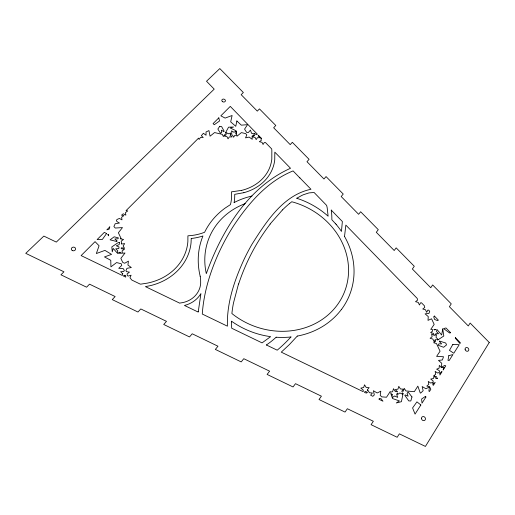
<?xml version="1.0" encoding="UTF-8"?>
<svg xmlns="http://www.w3.org/2000/svg" width="515" height="515" viewBox="0 0 515 515"><rect width="100%" height="100%" fill="white"/><g stroke="black" fill="none" stroke-linecap="round" stroke-linejoin="round"><path stroke-width="0.77" d="M191.239 238.464L191.052 242.797A55.987 49.022 1.8 0 1 150.412 285.625L145.436 286.623L179.786 303.193A1.738 1.597 4.6 0 1 180.45 302.968L182.671 302.62A23.613 21.411 5.2 0 0 200.67 283.295L200.638 279.896A21.244 19.248 5.7 0 0 200.168 276.233M344.535 236.366L345.848 225.107L417.221 298.43L417.536 300.161L415.534 301.674L418.257 302.427L419.429 304.977L420.626 302.775L421.476 302.794L424.444 305.846L424.746 307.481L422.744 309.013L425.474 309.76L426.658 312.328L427.843 310.107L428.609 310.127L429.729 311.279L428.924 313.461L425.1 313.841L428.261 316.583L428.01 320.362L431.564 318.798L434.177 324.405L430.765 329.407L432.368 329.426L432.664 331.023L430.649 332.606L433.411 333.353L434.39 335.484L431.622 333.958L432.137 336.713L430.115 338.31L432.883 339.063L434.094 341.709L435.375 339.404L435.703 341.155L433.681 342.758L436.456 343.511L440.068 351.204L436.623 356.393L443.512 356.74L442.398 359.953L438.497 360.403L441.748 363.249L441.522 367.24L444.799 365.36L445.745 365.869L443.125 369.989L444.136 367.298L441.394 367.588L439.314 365.367L439.121 368.161L436.643 369.184L439.276 370.62L439.591 372.274L437.673 373.06L435.162 371.354L435.696 374.231L433.636 375.918L434.113 376.047L433.443 378.525L430.72 379.053L433.128 380.939L433.134 382.079L430.804 383.096L428.255 381.415L428.828 384.332L426.774 386.089L429.639 386.797L430.817 389.334L429.394 391.561L428.898 391.085L429.381 387.016L425.899 388.767L422.152 386.527L423.156 390.698L420.652 393.1L420.259 392.964L417.845 386.134L414.33 391.69L405.91 390.937L404.224 388.342L403.432 391.078L401.668 391.419L403.387 389.179L400.47 388.954L398.79 386.353L397.992 389.089L395.192 389.63L397.612 391.748L395.34 391.574L393.492 388.703L392.597 391.722L390.364 392.16L390.177 391.606L386.507 397.239L381.724 396.846L380.199 395.333L380.81 391.194L377.18 392.984L373.401 390.711L374.308 394.954L372.828 396.318L370.594 395.16L372.416 392.984L369.448 392.752L367.787 390.125L367.607 390.698L367.317 389.816L369.139 387.653L366.178 387.422L364.523 384.808L363.654 387.557L360.796 388.104L363.23 390.042L363.165 391.658L281.267 352.151L289.398 344.567L297.29 336.063M236.243 131.46L235.658 133.559L236.752 134.595L236.134 130.791L230.327 128.048L233.514 127.018L228.563 127.179L225.467 132.87L226.169 133.54L225.988 132.439L228.312 133.784L230.739 132.979L230.43 134.087L231.898 133.128L231.525 130.862L233.836 132.207L236.231 131.409M238.509 283.952L233.482 302.981A134.879 120.896 38.6 0 0 231.898 313.435L231.898 313.545A72.892 65.045 21.5 0 0 341.67 297.998A72.892 65.045 21.5 0 0 291.773 201.751L289.411 203.618M270.079 224.044L282.484 209.901M243.846 192.681L234.698 194.342A51.481 44.097 8.9 0 1 234.119 202.537M241.747 190.344L231.441 191.857L231.531 193.086A48.7 41.709 8.9 0 1 230.45 204.597L225.055 208.137A79.458 70.941 21.5 0 0 214.929 217.137A78.512 70.079 21.3 0 0 204.603 232.265L203.702 232.613A47.219 40.485 8.9 0 1 192.417 235.4L187.911 235.831L187.872 241.458A52.639 46.086 1.9 0 1 147.148 283.16L142.121 283.926A8.71 7.815 -0.1 0 1 140.305 284.145L131.827 280.057L129.986 277.817L131.087 275.21L128.138 276.098L127.321 275.519L127.089 273.935L129.458 272.126L126.4 271.63L125.943 270.639L126.98 268.321L131.319 267.536L127.92 265.038L128.435 261.144L124.701 263.242L122.77 262.457L120.851 258.376L125.003 253.013L122.409 253.206L122.081 250.979L124.424 249.228L121.411 248.732L121.122 248.121L121.534 247.767L124.533 248.333L123.149 245.925L124.688 243.608L121.662 244.013L121.257 243.614L121.598 243.801L121.212 241.142L123.542 239.417L120.542 238.915L120.291 238.387L121.16 238.612L118.379 232.754L122.48 227.585L115.263 228.048L113.905 226.503L115.212 223.729L119.467 223.027C115.283 221.077 115.341 219.783 119.416 218.463L121.984 219.853L121.604 217.266L123.903 215.605L121.495 215.193L123.297 213.77L125.86 215.148L125.473 212.579L127.752 210.931L126.046 210.635L198.539 138.136L199.138 139.411L200.477 137.479L203.219 137.486L201.339 135.69L203.38 133.288L206.052 135.245L206.026 131.975L208.923 130.572L210.062 136.179L214.568 132.567L222.3 134.37L223.356 136.552L224.637 134.64L226.349 134.647L224.308 136.05L226.98 136.649L228.036 138.831L229.317 136.913L232.014 136.926L230.134 135.142L230.295 134.557L232.523 135.059L233.585 137.235L234.853 135.323L236.874 135.329L237.016 136.198L241.393 132.613L245.674 133.597L246.807 134.924L245.539 137.865L249.151 137.08L252.208 139.295L252.086 136.057L254.346 134.924L254.455 135.522L252.453 136.848L255.099 137.441L256.18 139.604L257.403 137.705L260.062 137.711L258.176 135.941L258.363 135.239L261.459 138.419L260.905 138.097L261.324 140.37L259.335 141.702L261.981 142.301L263.068 144.47L264.279 142.558L265.489 142.558L271.675 148.919A15.598 12.939 16.3 0 1 271.83 151.577L271.817 159.148A47.135 39.256 13.5 0 1 241.754 190.357M266.384 344.966L277.199 350.187A162.611 143.337 5.6 0 0 290.949 336.958M299.846 177.849L310.963 189.269C283.205 195.082 266.197 221.798 252.028 244.181A286.198 241.368 49.8 0 0 244.297 258.878C234.55 279.903 226.69 302.711 227.411 326.169L202.273 314.041C203.798 291.896 210.596 270.388 219.976 250.374A286.231 244.116 48.3 0 1 233.269 226.343C248.249 203.56 267.221 181.37 293.087 170.909L299.891 177.978M331.229 210.088L342.366 221.527L341.451 231.409A78.731 70.272 21.4 0 0 336.321 224.63M335.677 223.883L331.86 219.738A80.919 70.072 16.7 0 0 331.254 210.088M191.245 238.484A51.487 44.123 8.8 0 0 202.949 235.96A79.252 70.742 21.5 0 0 200.18 276.233M290.975 336.977A79.555 70.993 21.4 0 1 276.182 337.222M297.297 336.076A78.679 70.24 21.5 0 0 332.021 319.558A79.465 70.922 21.4 0 0 341.464 309.399M276.162 337.196A93.576 84.672 10.9 0 1 266.403 344.992M344.484 236.385A78.975 70.497 21.4 0 1 341.484 309.418M245.198 203.625A72.892 65.045 21.5 0 0 206.315 273.639C221.559 231.216 247.818 187.402 290.518 168.27L274.823 152.15L274.74 159.978A50.161 41.773 13.5 0 1 243.853 192.694M234.132 202.543A78.299 69.866 21.4 0 1 251.97 196.035M335.677 223.883A2.672 2.292 26.1 0 1 336.327 224.63M282.49 209.908A131.602 114.935 35.5 0 1 289.404 203.612M238.632 283.99A263.648 223.883 48.6 0 1 270.182 224.115M231.435 321.849L231.705 328.235L262.064 342.881L270.62 336.649A79.394 70.851 21.4 0 1 252.318 332.13L249.363 330.978A78.332 69.95 21.4 0 1 231.441 321.148L231.435 321.849M403.071 393.544L401.423 401.687L396.28 402.981L399.344 400.915L392.52 398.526L392.218 397.644L394.67 395.984L397.722 397.393L396.621 394.2L397.593 393.009L397.567 394.503L399.878 392.945L402.646 394.22L402.157 392.823L403.071 393.544M392.179 394.451L392.121 397.348L390.756 393.318L392.179 394.451M198.262 311.672L198.23 312.09L184.454 305.447A27.005 24.488 5.2 0 0 200.927 293.569L198.262 311.672M236.874 120.974L235.767 126.291L230.681 121.888L232.111 115.495L225.107 118.09L220.838 115.83L230.276 106.386L257.397 134.248L256.354 134.595L254.043 133.256L254.204 134.151L251.545 133.276L250.438 130.108L248.294 132.574L246.646 132.4L244.574 129.123L247.541 124.669L241.303 125.158L236.874 120.974M433.134 382.954L432.832 384.795L433.353 385.342L435.227 382.4L433.141 383.83L433.134 382.954M448.797 355.691L447.986 360.346L449.151 360.526L452.962 354.532L448.797 355.691M442.758 328.93L441.658 334.995L436.939 329.478L436.54 331.583L438.561 333.739L435.812 333.701L435.008 335.246L436.514 334.66L436.018 337.267L438.053 339.443L436.72 339.424L437.641 340.048L443.801 336.012L442.758 328.93M439.913 373.401L439.913 375.042L442.05 371.676L441.645 371.566L439.913 373.401M439.707 341.11L439.591 341.709L441.632 343.891L438.864 343.853L438.149 345.243L443.621 347.284L446.531 344.921L445.752 343.035L439.707 341.11M119.506 242.668L119.126 244.664L116.313 245.752L119.042 246.981L118.765 248.603L115.688 248.809L117.8 250.779L117.182 252.974L113.223 248.436L112.264 251.906L111.826 246.897L117.768 242.893L118.991 242.391L119.506 242.668M455.402 337.647L455.279 338.168L459.959 343.544L460.423 342.81L455.402 337.647M122.763 273.755L122.3 275.461L81.106 255.588L95.056 241.638L99.067 245.764L96.35 253.541L104.938 250.393L111.575 254.378L104.481 256.927L110.777 260.313L110.931 266.867L116.59 262.566L121.302 263.777L121.765 265.412L118.74 268.321L123.169 268.56L124.373 270.465L123.729 271.514L120.626 271.746L122.763 273.755M116.95 240.93L116.783 241.522L110.075 239.836L114.176 236.803L118.456 237.911L117.909 238.786L114.851 238.979L116.95 240.93M109.779 226.909L109.141 229.162L106.83 229.857L109.779 226.909M411.981 396.949L410.822 400.966L408.768 400.908L404.803 395.288L405.324 394.934L408.099 396.209L407.082 393.325L408.125 392.031L411.981 396.949M367.137 392.198L366.925 392.894L366.068 393.054L364.324 392.218L365.495 391.439L367.137 392.198M379.201 398.771L378.969 399.28L382.98 401.211L380.997 398.642L379.201 398.771M452.878 344.368L449.46 350.355L453.786 353.245L459.2 344.735L452.878 344.368M489.25 342.481L425.409 446.428L399.363 433.849L397.174 437.28L371.083 424.675L373.336 421.276L347.355 408.723L345.037 412.084L319.023 399.518L321.405 396.19L295.494 383.669L293.048 386.965L267.111 374.431L269.615 371.173L243.775 358.691L241.213 361.916L215.347 349.415L217.974 346.222L192.211 333.778L189.52 336.939L163.731 324.476L166.487 321.347L140.795 308.936L137.975 312.032L112.264 299.608L115.135 296.543L89.52 284.164L86.584 287.196L60.937 274.804L63.937 271.811L25.75 253.348L43.846 236.082L56.322 242.095L214.201 89.134L206.521 81.248L219.802 68.572L243.344 92.507L241.168 94.683L257.307 111.124L259.463 108.897L275.795 125.493L273.658 127.765L290.215 144.631L292.327 142.307L309.077 159.328L306.985 161.704L323.974 179.008L326.047 176.581L343.235 194.052L341.188 196.53L358.627 214.292L360.648 211.755L378.293 229.69L376.298 232.284L394.207 250.515L396.17 247.863L414.292 266.281L412.348 268.997L430.74 287.724L432.652 284.95L451.269 303.869L449.383 306.708L468.283 325.95L470.131 323.053L489.25 342.481M420.852 404.99L415.051 414.092L412.592 407.944L416.938 401.861L420.852 404.99M425.911 397.033L422.004 403.174L421.605 399.016L425.551 396.325L425.911 397.033M219.757 126.297L217.858 129.046L220.452 133.237L221.688 132.439L221.321 130.166L223.645 131.512L224.199 131.331L221.637 126.645L219.757 126.297M106.554 233.559L102.356 239.449L97.116 239.578L104.326 232.368L106.554 233.559M434.39 316.062L433.714 316.751L434.551 319.448L437.705 320.626L438.342 320.124L434.39 316.062M218.836 117.832L213.075 123.594L214.259 124.727L219.519 121.012L218.836 117.832M296.898 198.185L296.762 198.269A78.396 69.956 21.4 0 1 328.119 216.191L327.199 207.867A46.936 40.434 20 0 0 326.806 206.103L326.619 205.388L314.092 192.488L309.026 192.9L303.554 194.67A46.627 40.254 25.7 0 0 301.642 195.539L296.898 198.185M124.842 275.248L123.259 275.924L125.718 277.109L125.712 275.725L124.842 275.248M119.853 252.247L117.433 253.258L121.714 253.258L119.853 252.247M435.806 329.465L434.596 329.928L433.868 329.439L435.806 329.465M450.606 332.722L449.685 333.031L443.608 328.589L445.971 327.965L450.606 332.722M437.293 378.519L435.857 378.403L434.332 376.105L436.463 376.677L437.293 378.519M108.446 234.57L107.828 234.241L108.472 235.851L108.446 234.57M72.486 250.644A2.144 1.854 -5.3 0 0 75.596 248.809A2.144 1.854 -5.3 0 0 72.287 247.438A2.144 1.854 -5.3 0 0 72.486 250.644M222.39 101.539A1.822 1.461 13.5 0 0 225.37 101.03A1.822 1.461 13.5 0 0 223.079 99.105A1.822 1.461 13.5 0 0 222.39 101.539M421.502 418.663A2.157 1.899 52.8 0 0 424.721 420.356A2.157 1.899 52.8 0 0 424.199 416.783A2.157 1.899 52.8 0 0 421.502 418.663M465.161 349.691A2.034 1.725 45.5 0 0 468.354 350.863A2.034 1.725 45.5 0 0 467.324 347.638A2.034 1.725 45.5 0 0 465.161 349.691"/></g></svg>
